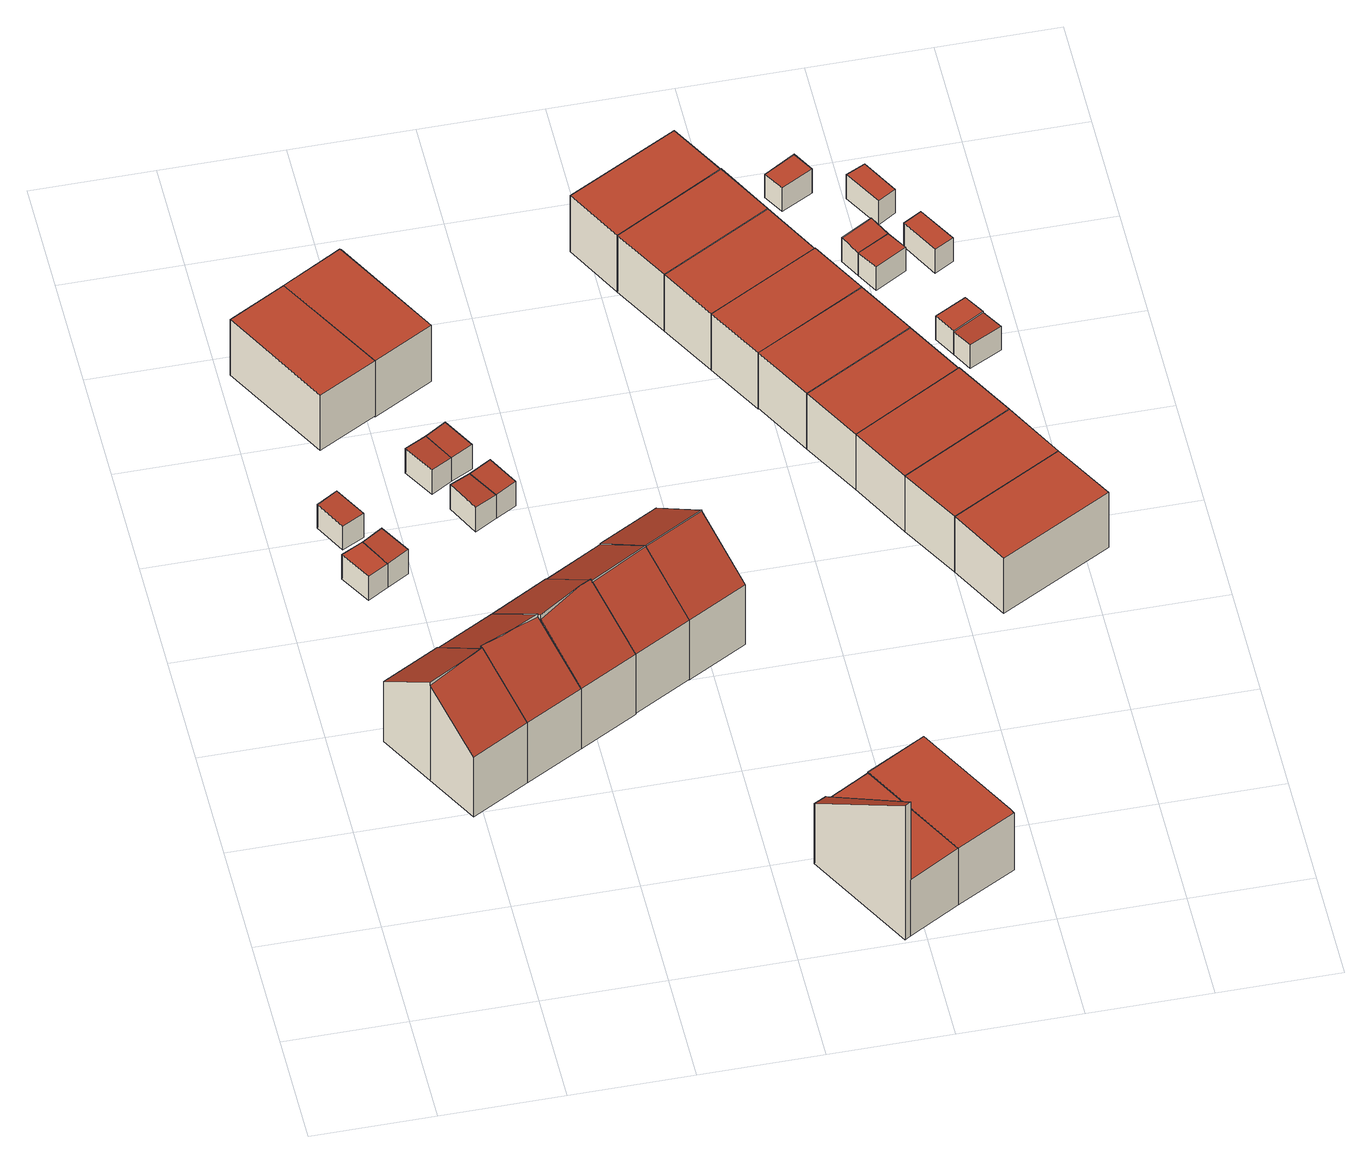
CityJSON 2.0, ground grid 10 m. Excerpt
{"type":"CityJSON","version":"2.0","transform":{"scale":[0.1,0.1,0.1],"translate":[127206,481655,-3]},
"CityObjects":{
"building1":{"type":"Building","attributes":{"b3_dak_type":"slanted","b3_h_dak_50p":5.95,"b3_h_dak_70p":6.84,"b3_h_dak_max":8.19,"b3_h_dak_min":4,"b3_h_maaiveld":-2.48,"b3_kas_warenhuis":false,"b3_mutatie_ahn3_ahn4":false,"b3_reconstructie_onvolledig":false,"b3_rmse_lod12":1.49,"b3_rmse_lod13":1.49,"b3_rmse_lod22":0.0285,"b3_val3dity_lod12":"[]","b3_val3dity_lod13":"[]","b3_val3dity_lod22":"[]","b3_volume_lod12":525.86,"b3_volume_lod13":525.86,"b3_volume_lod22":482.64,"geconstateerd":false,"oorspronkelijkbouwjaar":2007,"status":"Pand in gebruik"},"children":["building1-1"]},
"building1-1":{"type":"BuildingPart","parents":["building1"],"geometry":[{"type":"Solid","lod":"2.2","boundaries":[[[[0,1,2,3,4,5]],[[6,1,0,7,8]],[[9,10,11]],[[8,7,11]],[[12,4,3,10,9]],[[13,2,1,6]],[[10,3,2,13]],[[7,0,5,14]],[[14,5,4,12]],[[10,13,6,8,11]],[[14,12,9,11,7]]]],"semantics":{"surfaces":[{"type":"GroundSurface"},{"type":"WallSurface","on_footprint_edge":true},{"type":"WallSurface","on_footprint_edge":false},{"type":"RoofSurface"}],"values":[[0,1,2,2,1,1,1,1,1,3,3]]}}]},
"building2":{"type":"Building","attributes":{"b3_dak_type":"multiple horizontal","b3_h_dak_50p":0.14,"b3_h_dak_70p":0.16,"b3_h_dak_max":0.21,"b3_h_dak_min":0.06,"b3_h_maaiveld":-2.5,"b3_kas_warenhuis":false,"b3_mutatie_ahn3_ahn4":false,"b3_reconstructie_onvolledig":false,"b3_rmse_lod12":0.0304,"b3_rmse_lod13":0.0304,"b3_rmse_lod22":0.0274,"b3_val3dity_lod12":"[]","b3_val3dity_lod13":"[]","b3_val3dity_lod22":"[]","b3_volume_lod12":15.88,"b3_volume_lod13":15.88,"b3_volume_lod22":15.86,"geconstateerd":false,"oorspronkelijkbouwjaar":2007,"status":"Pand in gebruik"},"children":["building2-1"]},
"building2-1":{"type":"BuildingPart","parents":["building2"],"geometry":[{"type":"Solid","lod":"2.2","boundaries":[[[[15,16,17,18]],[[19,16,15,20]],[[21,17,16,19]],[[20,15,18,22]],[[22,18,17,21]],[[22,21,19,20]]]],"semantics":{"surfaces":[{"type":"GroundSurface"},{"type":"WallSurface","on_footprint_edge":true},{"type":"RoofSurface"}],"values":[[0,1,1,1,1,2]]}}]},
"building3":{"type":"Building","attributes":{"b3_dak_type":"multiple horizontal","b3_h_dak_50p":0.14,"b3_h_dak_70p":0.16,"b3_h_dak_max":0.21,"b3_h_dak_min":0.08,"b3_h_maaiveld":-2.48,"b3_kas_warenhuis":false,"b3_mutatie_ahn3_ahn4":false,"b3_reconstructie_onvolledig":false,"b3_rmse_lod12":0.0299,"b3_rmse_lod13":0.0299,"b3_rmse_lod22":0.027,"b3_val3dity_lod12":"[]","b3_val3dity_lod13":"[]","b3_val3dity_lod22":"[]","b3_volume_lod12":15.85,"b3_volume_lod13":15.85,"b3_volume_lod22":15.81,"geconstateerd":false,"oorspronkelijkbouwjaar":2007,"status":"Pand in gebruik"},"children":["building3-1"]},
"building3-1":{"type":"BuildingPart","parents":["building3"],"geometry":[{"type":"Solid","lod":"2.2","boundaries":[[[[23,24,25,26]],[[27,23,26,28]],[[28,26,25,29]],[[29,25,24,30]],[[30,24,23,27]],[[30,27,28,29]]]],"semantics":{"surfaces":[{"type":"GroundSurface"},{"type":"WallSurface","on_footprint_edge":true},{"type":"RoofSurface"}],"values":[[0,1,1,1,1,2]]}}]},
"building4":{"type":"Building","attributes":{"b3_dak_type":"multiple horizontal","b3_h_dak_50p":0.14,"b3_h_dak_70p":0.18,"b3_h_dak_max":0.21,"b3_h_dak_min":0.09,"b3_h_maaiveld":-2.5,"b3_kas_warenhuis":false,"b3_mutatie_ahn3_ahn4":false,"b3_reconstructie_onvolledig":false,"b3_rmse_lod12":0.0346,"b3_rmse_lod13":0.0346,"b3_rmse_lod22":0.0259,"b3_val3dity_lod12":"[]","b3_val3dity_lod13":"[]","b3_val3dity_lod22":"[]","b3_volume_lod12":16,"b3_volume_lod13":16,"b3_volume_lod22":15.91,"geconstateerd":false,"oorspronkelijkbouwjaar":2007,"status":"Pand in gebruik"},"children":["building4-1"]},
"building4-1":{"type":"BuildingPart","parents":["building4"],"geometry":[{"type":"Solid","lod":"2.2","boundaries":[[[[31,17,16,32]],[[21,17,31,33]],[[33,31,32,34]],[[19,16,17,21]],[[34,32,16,19]],[[34,19,21,33]]]],"semantics":{"surfaces":[{"type":"GroundSurface"},{"type":"WallSurface","on_footprint_edge":true},{"type":"RoofSurface"}],"values":[[0,1,1,1,1,2]]}}]},
"building5":{"type":"Building","attributes":{"b3_dak_type":"slanted","b3_h_dak_50p":6.02,"b3_h_dak_70p":6.89,"b3_h_dak_max":8.19,"b3_h_dak_min":3.99,"b3_h_maaiveld":-2.47,"b3_kas_warenhuis":false,"b3_mutatie_ahn3_ahn4":false,"b3_reconstructie_onvolledig":false,"b3_rmse_lod12":1.46,"b3_rmse_lod13":1.46,"b3_rmse_lod22":0.0289,"b3_val3dity_lod12":"[]","b3_val3dity_lod13":"[]","b3_val3dity_lod22":"[]","b3_volume_lod12":525.38,"b3_volume_lod13":525.38,"b3_volume_lod22":482.11,"geconstateerd":false,"oorspronkelijkbouwjaar":2007,"status":"Pand in gebruik"},"children":["building5-1"]},
"building5-1":{"type":"BuildingPart","parents":["building5"],"geometry":[{"type":"Solid","lod":"2.2","boundaries":[[[[2,35,36,37,4,38]],[[39,35,2,40]],[[40,2,38,41]],[[42,41,38,4,12]],[[43,44,45]],[[41,42,45]],[[44,43,36,35,39]],[[12,4,37,46]],[[46,37,36,43]],[[44,39,40,41,45]],[[46,43,45,42,12]]]],"semantics":{"surfaces":[{"type":"GroundSurface"},{"type":"WallSurface","on_footprint_edge":true},{"type":"WallSurface","on_footprint_edge":false},{"type":"RoofSurface"}],"values":[[0,1,1,1,2,2,1,1,1,3,3]]}}]},
"building6":{"type":"Building","attributes":{"b3_dak_type":"multiple horizontal","b3_h_dak_50p":3.68,"b3_h_dak_70p":3.7,"b3_h_dak_max":3.89,"b3_h_dak_min":3.59,"b3_h_maaiveld":-2.45,"b3_kas_warenhuis":false,"b3_mutatie_ahn3_ahn4":false,"b3_reconstructie_onvolledig":false,"b3_rmse_lod12":0.0487,"b3_rmse_lod13":0.0487,"b3_rmse_lod22":0.0456,"b3_val3dity_lod12":"[]","b3_val3dity_lod13":"[]","b3_val3dity_lod22":"[]","b3_volume_lod12":345.61,"b3_volume_lod13":345.61,"b3_volume_lod22":344.94,"geconstateerd":false,"oorspronkelijkbouwjaar":2007,"status":"Pand in gebruik"},"children":["building6-1"]},
"building6-1":{"type":"BuildingPart","parents":["building6"],"geometry":[{"type":"Solid","lod":"2.2","boundaries":[[[[47,48,49,50]],[[51,48,47,52]],[[52,47,50,53]],[[54,49,48,51]],[[53,50,49,54]],[[53,54,51,52]]]],"semantics":{"surfaces":[{"type":"GroundSurface"},{"type":"WallSurface","on_footprint_edge":true},{"type":"RoofSurface"}],"values":[[0,1,1,1,1,2]]}}]},
"building7":{"type":"Building","attributes":{"b3_dak_type":"slanted","b3_h_dak_50p":6.1,"b3_h_dak_70p":6.91,"b3_h_dak_max":8.18,"b3_h_dak_min":3.98,"b3_h_maaiveld":-2.46,"b3_kas_warenhuis":false,"b3_mutatie_ahn3_ahn4":false,"b3_reconstructie_onvolledig":false,"b3_rmse_lod12":1.46,"b3_rmse_lod13":1.46,"b3_rmse_lod22":0.0314,"b3_val3dity_lod12":"[]","b3_val3dity_lod13":"[]","b3_val3dity_lod22":"[]","b3_volume_lod12":525.45,"b3_volume_lod13":525.45,"b3_volume_lod22":481.64,"geconstateerd":false,"oorspronkelijkbouwjaar":2007,"status":"Pand in gebruik"},"children":["building7-1"]},
"building7-1":{"type":"BuildingPart","parents":["building7"],"geometry":[{"type":"Solid","lod":"2.2","boundaries":[[[[55,35,56,57,58,37]],[[39,35,55,59,60]],[[61,62,63]],[[60,59,63]],[[59,55,37,46]],[[64,56,35,39]],[[46,37,58,65]],[[62,57,56,64]],[[65,58,57,62,61]],[[62,64,39,60,63]],[[65,61,63,59,46]]]],"semantics":{"surfaces":[{"type":"GroundSurface"},{"type":"WallSurface","on_footprint_edge":true},{"type":"WallSurface","on_footprint_edge":false},{"type":"RoofSurface"}],"values":[[0,1,2,2,1,1,1,1,1,3,3]]}}]},
"building8":{"type":"Building","attributes":{"b3_dak_type":"multiple horizontal","b3_h_dak_50p":0.15,"b3_h_dak_70p":0.17,"b3_h_dak_max":0.24,"b3_h_dak_min":0.09,"b3_h_maaiveld":-2.5,"b3_kas_warenhuis":false,"b3_mutatie_ahn3_ahn4":false,"b3_reconstructie_onvolledig":false,"b3_rmse_lod12":0.0311,"b3_rmse_lod13":0.0311,"b3_rmse_lod22":0.0283,"b3_val3dity_lod12":"[]","b3_val3dity_lod13":"[]","b3_val3dity_lod22":"[]","b3_volume_lod12":15.95,"b3_volume_lod13":15.95,"b3_volume_lod22":15.95,"geconstateerd":false,"oorspronkelijkbouwjaar":2007,"status":"Pand in gebruik"},"children":["building8-1"]},
"building8-1":{"type":"BuildingPart","parents":["building8"],"geometry":[{"type":"Solid","lod":"2.2","boundaries":[[[[66,67,68,69]],[[70,67,66,71]],[[72,68,67,70]],[[71,66,69,73]],[[73,69,68,72]],[[73,72,70,71]]]],"semantics":{"surfaces":[{"type":"GroundSurface"},{"type":"WallSurface","on_footprint_edge":true},{"type":"RoofSurface"}],"values":[[0,1,1,1,1,2]]}}]},
"building9":{"type":"Building","attributes":{"b3_dak_type":"multiple horizontal","b3_h_dak_50p":0.14,"b3_h_dak_70p":0.17,"b3_h_dak_max":0.28,"b3_h_dak_min":0.1,"b3_h_maaiveld":-2.5,"b3_kas_warenhuis":false,"b3_mutatie_ahn3_ahn4":false,"b3_reconstructie_onvolledig":false,"b3_rmse_lod12":0.0365,"b3_rmse_lod13":0.0365,"b3_rmse_lod22":0.0285,"b3_val3dity_lod12":"[]","b3_val3dity_lod13":"[]","b3_val3dity_lod22":"[]","b3_volume_lod12":15.95,"b3_volume_lod13":15.95,"b3_volume_lod22":15.94,"geconstateerd":false,"oorspronkelijkbouwjaar":2007,"status":"Pand in gebruik"},"children":["building9-1"]},
"building9-1":{"type":"BuildingPart","parents":["building9"],"geometry":[{"type":"Solid","lod":"2.2","boundaries":[[[[74,75,76,77]],[[78,75,74,79]],[[79,74,77,80]],[[81,76,75,78]],[[80,77,76,81]],[[80,81,78,79]]]],"semantics":{"surfaces":[{"type":"GroundSurface"},{"type":"WallSurface","on_footprint_edge":true},{"type":"RoofSurface"}],"values":[[0,1,1,1,1,2]]}}]},
"building10":{"type":"Building","attributes":{"b3_dak_type":"multiple horizontal","b3_h_dak_50p":3.7,"b3_h_dak_70p":3.71,"b3_h_dak_max":3.89,"b3_h_dak_min":3.62,"b3_h_maaiveld":-2.53,"b3_kas_warenhuis":false,"b3_mutatie_ahn3_ahn4":false,"b3_reconstructie_onvolledig":false,"b3_rmse_lod12":0.056,"b3_rmse_lod13":0.056,"b3_rmse_lod22":0.0509,"b3_val3dity_lod12":"[]","b3_val3dity_lod13":"[]","b3_val3dity_lod22":"[]","b3_volume_lod12":364.27,"b3_volume_lod13":364.27,"b3_volume_lod22":364.25,"geconstateerd":false,"oorspronkelijkbouwjaar":2007,"status":"Pand in gebruik"},"children":["building10-1"]},
"building10-1":{"type":"BuildingPart","parents":["building10"],"geometry":[{"type":"Solid","lod":"2.2","boundaries":[[[[82,83,84,85,86]],[[52,85,84,87]],[[88,83,82,89]],[[89,82,86,53]],[[87,84,83,88]],[[53,86,85,52]],[[53,52,87,88,89]]]],"semantics":{"surfaces":[{"type":"GroundSurface"},{"type":"WallSurface","on_footprint_edge":true},{"type":"RoofSurface"}],"values":[[0,1,1,1,1,1,2]]}}]},
"building11":{"type":"Building","attributes":{"b3_dak_type":"multiple horizontal","b3_h_dak_50p":0.15,"b3_h_dak_70p":0.17,"b3_h_dak_max":0.21,"b3_h_dak_min":0.08,"b3_h_maaiveld":-2.5,"b3_kas_warenhuis":false,"b3_mutatie_ahn3_ahn4":false,"b3_reconstructie_onvolledig":false,"b3_rmse_lod12":0.0311,"b3_rmse_lod13":0.0311,"b3_rmse_lod22":0.0292,"b3_val3dity_lod12":"[]","b3_val3dity_lod13":"[]","b3_val3dity_lod22":"[]","b3_volume_lod12":15.97,"b3_volume_lod13":15.97,"b3_volume_lod22":15.95,"geconstateerd":false,"oorspronkelijkbouwjaar":2007,"status":"Pand in gebruik"},"children":["building11-1"]},
"building11-1":{"type":"BuildingPart","parents":["building11"],"geometry":[{"type":"Solid","lod":"2.2","boundaries":[[[[90,91,68,67]],[[72,68,91,92]],[[70,67,68,72]],[[93,90,67,70]],[[92,91,90,93]],[[92,93,70,72]]]],"semantics":{"surfaces":[{"type":"GroundSurface"},{"type":"WallSurface","on_footprint_edge":true},{"type":"RoofSurface"}],"values":[[0,1,1,1,1,2]]}}]},
"building12":{"type":"Building","attributes":{"b3_dak_type":"multiple horizontal","b3_h_dak_50p":0.14,"b3_h_dak_70p":0.17,"b3_h_dak_max":0.22,"b3_h_dak_min":0.09,"b3_h_maaiveld":-2.5,"b3_kas_warenhuis":false,"b3_mutatie_ahn3_ahn4":false,"b3_reconstructie_onvolledig":false,"b3_rmse_lod12":0.033,"b3_rmse_lod13":0.033,"b3_rmse_lod22":0.0292,"b3_val3dity_lod12":"[]","b3_val3dity_lod13":"[]","b3_val3dity_lod22":"[]","b3_volume_lod12":15.96,"b3_volume_lod13":15.96,"b3_volume_lod22":15.92,"geconstateerd":false,"oorspronkelijkbouwjaar":2007,"status":"Pand in gebruik"},"children":["building12-1"]},
"building12-1":{"type":"BuildingPart","parents":["building12"],"geometry":[{"type":"Solid","lod":"2.2","boundaries":[[[[77,94,95,74]],[[96,94,77,80]],[[97,95,94,96]],[[80,77,74,79]],[[79,74,95,97]],[[79,97,96,80]]]],"semantics":{"surfaces":[{"type":"GroundSurface"},{"type":"WallSurface","on_footprint_edge":true},{"type":"RoofSurface"}],"values":[[0,1,1,1,1,2]]}}]},
"building13":{"type":"Building","attributes":{"b3_dak_type":"slanted","b3_h_dak_50p":6.09,"b3_h_dak_70p":6.93,"b3_h_dak_max":8.18,"b3_h_dak_min":3.97,"b3_h_maaiveld":-2.45,"b3_kas_warenhuis":false,"b3_mutatie_ahn3_ahn4":false,"b3_reconstructie_onvolledig":false,"b3_rmse_lod12":1.47,"b3_rmse_lod13":1.47,"b3_rmse_lod22":0.0328,"b3_val3dity_lod12":"[]","b3_val3dity_lod13":"[]","b3_val3dity_lod22":"[]","b3_volume_lod12":523.32,"b3_volume_lod13":523.32,"b3_volume_lod22":480.23,"geconstateerd":false,"oorspronkelijkbouwjaar":2007,"status":"Pand in gebruik"},"children":["building13-1"]},
"building13-1":{"type":"BuildingPart","parents":["building13"],"geometry":[{"type":"Solid","lod":"2.2","boundaries":[[[[98,99,100,101,102,103]],[[104,99,98,105,106]],[[106,105,107,108]],[[105,98,103,65]],[[109,100,99,104]],[[108,107,101,100,109]],[[65,103,102,110]],[[110,102,101,107]],[[108,109,104,106]],[[110,107,105,65]]]],"semantics":{"surfaces":[{"type":"GroundSurface"},{"type":"WallSurface","on_footprint_edge":true},{"type":"WallSurface","on_footprint_edge":false},{"type":"RoofSurface"}],"values":[[0,1,2,1,1,1,1,1,3,3]]}}]},
"building14":{"type":"Building","attributes":{"b3_dak_type":"slanted","b3_h_dak_50p":6.06,"b3_h_dak_70p":6.9,"b3_h_dak_max":8.17,"b3_h_dak_min":4.02,"b3_h_maaiveld":-2.47,"b3_kas_warenhuis":false,"b3_mutatie_ahn3_ahn4":false,"b3_reconstructie_onvolledig":false,"b3_rmse_lod12":1.46,"b3_rmse_lod13":1.46,"b3_rmse_lod22":0.0299,"b3_val3dity_lod12":"[]","b3_val3dity_lod13":"[]","b3_val3dity_lod22":"[]","b3_volume_lod12":545.75,"b3_volume_lod13":545.75,"b3_volume_lod22":500.26,"geconstateerd":false,"oorspronkelijkbouwjaar":2007,"status":"Pand in gebruik"},"children":["building14-1"]},
"building14-1":{"type":"BuildingPart","parents":["building14"],"geometry":[{"type":"Solid","lod":"2.2","boundaries":[[[[111,112,113,114,115,116]],[[117,112,111,107,108]],[[108,107,118,119]],[[120,113,112,117]],[[119,118,114,113,120]],[[107,111,116,110]],[[110,116,115,121]],[[121,115,114,118]],[[119,120,117,108]],[[121,118,107,110]]]],"semantics":{"surfaces":[{"type":"GroundSurface"},{"type":"WallSurface","on_footprint_edge":true},{"type":"WallSurface","on_footprint_edge":false},{"type":"RoofSurface"}],"values":[[0,1,2,1,1,1,1,1,3,3]]}}]},
"building15":{"type":"Building","attributes":{"b3_dak_type":"slanted","b3_h_dak_50p":3.71,"b3_h_dak_70p":3.73,"b3_h_dak_max":8.2,"b3_h_dak_min":3.58,"b3_h_maaiveld":-2.46,"b3_kas_warenhuis":false,"b3_mutatie_ahn3_ahn4":false,"b3_reconstructie_onvolledig":false,"b3_rmse_lod12":1.12,"b3_rmse_lod13":1.12,"b3_rmse_lod22":0.496,"b3_val3dity_lod12":"[]","b3_val3dity_lod13":"[]","b3_val3dity_lod22":"[]","b3_volume_lod12":347.93,"b3_volume_lod13":347.93,"b3_volume_lod22":383.15,"geconstateerd":false,"oorspronkelijkbouwjaar":2007,"status":"Pand in gebruik"},"children":["building15-1"]},
"building15-1":{"type":"BuildingPart","parents":["building15"],"geometry":[{"type":"Solid","lod":"2.2","boundaries":[[[[122,123,124,125,126,127]],[[128,123,122,129]],[[130,124,123,128]],[[131,129,122,127,132]],[[133,134,129,131]],[[132,127,126,135]],[[134,125,124,130]],[[135,126,125,134,133]],[[134,130,128,129]],[[135,133,131,132]]]],"semantics":{"surfaces":[{"type":"GroundSurface"},{"type":"WallSurface","on_footprint_edge":true},{"type":"WallSurface","on_footprint_edge":false},{"type":"RoofSurface"}],"values":[[0,1,1,1,2,1,1,1,3,3]]}}]},
"building16":{"type":"Building","attributes":{"b3_dak_type":"multiple horizontal","b3_h_dak_50p":3.72,"b3_h_dak_70p":3.77,"b3_h_dak_max":4.05,"b3_h_dak_min":1.24,"b3_h_maaiveld":-2.46,"b3_kas_warenhuis":false,"b3_mutatie_ahn3_ahn4":false,"b3_reconstructie_onvolledig":false,"b3_rmse_lod12":0.298,"b3_rmse_lod13":0.298,"b3_rmse_lod22":0.297,"b3_val3dity_lod12":"[]","b3_val3dity_lod13":"[]","b3_val3dity_lod22":"[]","b3_volume_lod12":363.98,"b3_volume_lod13":363.98,"b3_volume_lod22":362.77,"geconstateerd":false,"oorspronkelijkbouwjaar":2007,"status":"Pand in gebruik"},"children":["building16-1"]},
"building16-1":{"type":"BuildingPart","parents":["building16"],"geometry":[{"type":"Solid","lod":"2.2","boundaries":[[[[124,123,136,137,138]],[[139,123,124,130]],[[130,124,138,140]],[[140,138,137,141]],[[141,137,136,142]],[[142,136,123,139]],[[142,139,130,140,141]]]],"semantics":{"surfaces":[{"type":"GroundSurface"},{"type":"WallSurface","on_footprint_edge":true},{"type":"RoofSurface"}],"values":[[0,1,1,1,1,1,2]]}}]},
"building17":{"type":"Building","attributes":{"b3_dak_type":"multiple horizontal","b3_h_dak_50p":3.65,"b3_h_dak_70p":3.67,"b3_h_dak_max":3.87,"b3_h_dak_min":3.57,"b3_h_maaiveld":-2.47,"b3_kas_warenhuis":false,"b3_mutatie_ahn3_ahn4":false,"b3_reconstructie_onvolledig":false,"b3_rmse_lod12":0.0464,"b3_rmse_lod13":0.0464,"b3_rmse_lod22":0.0445,"b3_val3dity_lod12":"[]","b3_val3dity_lod13":"[]","b3_val3dity_lod22":"[]","b3_volume_lod12":345.2,"b3_volume_lod13":345.2,"b3_volume_lod22":344.59,"geconstateerd":false,"oorspronkelijkbouwjaar":2007,"status":"Pand in gebruik"},"children":["building17-1"]},
"building17-1":{"type":"BuildingPart","parents":["building17"],"geometry":[{"type":"Solid","lod":"2.2","boundaries":[[[[143,144,145,146]],[[147,144,143,148]],[[148,143,146,149]],[[150,145,144,147]],[[149,146,145,150]],[[149,150,147,148]]]],"semantics":{"surfaces":[{"type":"GroundSurface"},{"type":"WallSurface","on_footprint_edge":true},{"type":"RoofSurface"}],"values":[[0,1,1,1,1,2]]}}]},
"building18":{"type":"Building","attributes":{"b3_dak_type":"multiple horizontal","b3_h_dak_50p":3.66,"b3_h_dak_70p":3.68,"b3_h_dak_max":3.87,"b3_h_dak_min":3.58,"b3_h_maaiveld":-2.47,"b3_kas_warenhuis":false,"b3_mutatie_ahn3_ahn4":false,"b3_reconstructie_onvolledig":false,"b3_rmse_lod12":0.0484,"b3_rmse_lod13":0.0484,"b3_rmse_lod22":0.0461,"b3_val3dity_lod12":"[]","b3_val3dity_lod13":"[]","b3_val3dity_lod22":"[]","b3_volume_lod12":345.8,"b3_volume_lod13":345.8,"b3_volume_lod22":345.15,"geconstateerd":false,"oorspronkelijkbouwjaar":2007,"status":"Pand in gebruik"},"children":["building18-1"]},
"building18-1":{"type":"BuildingPart","parents":["building18"],"geometry":[{"type":"Solid","lod":"2.2","boundaries":[[[[151,143,146,152]],[[148,143,151,153]],[[153,151,152,154]],[[155,146,143,148]],[[154,152,146,155]],[[154,155,148,153]]]],"semantics":{"surfaces":[{"type":"GroundSurface"},{"type":"WallSurface","on_footprint_edge":true},{"type":"RoofSurface"}],"values":[[0,1,1,1,1,2]]}}]},
"building19":{"type":"Building","attributes":{"b3_dak_type":"multiple horizontal","b3_h_dak_50p":3.66,"b3_h_dak_70p":3.68,"b3_h_dak_max":3.9,"b3_h_dak_min":3.58,"b3_h_maaiveld":-2.47,"b3_kas_warenhuis":false,"b3_mutatie_ahn3_ahn4":false,"b3_reconstructie_onvolledig":false,"b3_rmse_lod12":0.0504,"b3_rmse_lod13":0.0504,"b3_rmse_lod22":0.0484,"b3_val3dity_lod12":"[]","b3_val3dity_lod13":"[]","b3_val3dity_lod22":"[]","b3_volume_lod12":345.93,"b3_volume_lod13":345.93,"b3_volume_lod22":345.36,"geconstateerd":false,"oorspronkelijkbouwjaar":2007,"status":"Pand in gebruik"},"children":["building19-1"]},
"building19-1":{"type":"BuildingPart","parents":["building19"],"geometry":[{"type":"Solid","lod":"2.2","boundaries":[[[[156,151,152,157]],[[153,151,156,158]],[[158,156,157,159]],[[154,152,151,153]],[[159,157,152,154]],[[159,154,153,158]]]],"semantics":{"surfaces":[{"type":"GroundSurface"},{"type":"WallSurface","on_footprint_edge":true},{"type":"RoofSurface"}],"values":[[0,1,1,1,1,2]]}}]},
"building20":{"type":"Building","attributes":{"b3_dak_type":"multiple horizontal","b3_h_dak_50p":3.66,"b3_h_dak_70p":3.68,"b3_h_dak_max":3.88,"b3_h_dak_min":3.57,"b3_h_maaiveld":-2.46,"b3_kas_warenhuis":false,"b3_mutatie_ahn3_ahn4":false,"b3_reconstructie_onvolledig":false,"b3_rmse_lod12":0.0462,"b3_rmse_lod13":0.0462,"b3_rmse_lod22":0.0446,"b3_val3dity_lod12":"[]","b3_val3dity_lod13":"[]","b3_val3dity_lod22":"[]","b3_volume_lod12":345.21,"b3_volume_lod13":345.21,"b3_volume_lod22":344.72,"geconstateerd":false,"oorspronkelijkbouwjaar":2007,"status":"Pand in gebruik"},"children":["building20-1"]},
"building20-1":{"type":"BuildingPart","parents":["building20"],"geometry":[{"type":"Solid","lod":"2.2","boundaries":[[[[160,156,157,161]],[[158,156,160,162]],[[162,160,161,163]],[[164,157,156,158]],[[163,161,157,164]],[[163,164,158,162]]]],"semantics":{"surfaces":[{"type":"GroundSurface"},{"type":"WallSurface","on_footprint_edge":true},{"type":"RoofSurface"}],"values":[[0,1,1,1,1,2]]}}]},
"building21":{"type":"Building","attributes":{"b3_dak_type":"multiple horizontal","b3_h_dak_50p":3.66,"b3_h_dak_70p":3.68,"b3_h_dak_max":3.86,"b3_h_dak_min":3.57,"b3_h_maaiveld":-2.45,"b3_kas_warenhuis":false,"b3_mutatie_ahn3_ahn4":false,"b3_reconstructie_onvolledig":false,"b3_rmse_lod12":0.0485,"b3_rmse_lod13":0.0485,"b3_rmse_lod22":0.0447,"b3_val3dity_lod12":"[]","b3_val3dity_lod13":"[]","b3_val3dity_lod22":"[]","b3_volume_lod12":351.5,"b3_volume_lod13":351.5,"b3_volume_lod22":350.73,"geconstateerd":false,"oorspronkelijkbouwjaar":2007,"status":"Pand in gebruik"},"children":["building21-1"]},
"building21-1":{"type":"BuildingPart","parents":["building21"],"geometry":[{"type":"Solid","lod":"2.2","boundaries":[[[[165,166,167,168]],[[162,166,165,169]],[[169,165,168,170]],[[163,167,166,162]],[[170,168,167,163]],[[170,163,162,169]]]],"semantics":{"surfaces":[{"type":"GroundSurface"},{"type":"WallSurface","on_footprint_edge":true},{"type":"RoofSurface"}],"values":[[0,1,1,1,1,2]]}}]},
"building22":{"type":"Building","attributes":{"b3_dak_type":"multiple horizontal","b3_h_dak_50p":3.66,"b3_h_dak_70p":3.67,"b3_h_dak_max":3.9,"b3_h_dak_min":3.56,"b3_h_maaiveld":-2.45,"b3_kas_warenhuis":false,"b3_mutatie_ahn3_ahn4":false,"b3_reconstructie_onvolledig":false,"b3_rmse_lod12":0.048,"b3_rmse_lod13":0.048,"b3_rmse_lod22":0.0439,"b3_val3dity_lod12":"[]","b3_val3dity_lod13":"[]","b3_val3dity_lod22":"[]","b3_volume_lod12":357.38,"b3_volume_lod13":357.38,"b3_volume_lod22":356.74,"geconstateerd":false,"oorspronkelijkbouwjaar":2007,"status":"Pand in gebruik"},"children":["building22-1"]},
"building22-1":{"type":"BuildingPart","parents":["building22"],"geometry":[{"type":"Solid","lod":"2.2","boundaries":[[[[171,165,168,172]],[[169,165,171,173]],[[173,171,172,174]],[[170,168,165,169]],[[174,172,168,170]],[[174,170,169,173]]]],"semantics":{"surfaces":[{"type":"GroundSurface"},{"type":"WallSurface","on_footprint_edge":true},{"type":"RoofSurface"}],"values":[[0,1,1,1,1,2]]}}]},
"building23":{"type":"Building","attributes":{"b3_dak_type":"multiple horizontal","b3_h_dak_50p":3.66,"b3_h_dak_70p":3.67,"b3_h_dak_max":3.87,"b3_h_dak_min":3.59,"b3_h_maaiveld":-2.44,"b3_kas_warenhuis":false,"b3_mutatie_ahn3_ahn4":false,"b3_reconstructie_onvolledig":false,"b3_rmse_lod12":0.0415,"b3_rmse_lod13":0.0415,"b3_rmse_lod22":0.041,"b3_val3dity_lod12":"[]","b3_val3dity_lod13":"[]","b3_val3dity_lod22":"[]","b3_volume_lod12":363.7,"b3_volume_lod13":363.7,"b3_volume_lod22":363.37,"geconstateerd":false,"oorspronkelijkbouwjaar":2007,"status":"Pand in gebruik"},"children":["building23-1"]},
"building23-1":{"type":"BuildingPart","parents":["building23"],"geometry":[{"type":"Solid","lod":"2.2","boundaries":[[[[175,171,172,176]],[[173,171,175,177]],[[177,175,176,178]],[[179,172,171,173]],[[178,176,172,179]],[[178,179,173,177]]]],"semantics":{"surfaces":[{"type":"GroundSurface"},{"type":"WallSurface","on_footprint_edge":true},{"type":"RoofSurface"}],"values":[[0,1,1,1,1,2]]}}]},
"building24":{"type":"Building","attributes":{"b3_dak_type":"multiple horizontal","b3_h_dak_50p":3.68,"b3_h_dak_70p":3.69,"b3_h_dak_max":3.86,"b3_h_dak_min":3.6,"b3_h_maaiveld":-2.43,"b3_kas_warenhuis":false,"b3_mutatie_ahn3_ahn4":false,"b3_reconstructie_onvolledig":false,"b3_rmse_lod12":0.0435,"b3_rmse_lod13":0.0435,"b3_rmse_lod22":0.0406,"b3_val3dity_lod12":"[]","b3_val3dity_lod13":"[]","b3_val3dity_lod22":"[]","b3_volume_lod12":364.38,"b3_volume_lod13":364.38,"b3_volume_lod22":363.76,"geconstateerd":false,"oorspronkelijkbouwjaar":2007,"status":"Pand in gebruik"},"children":["building24-1"]},
"building24-1":{"type":"BuildingPart","parents":["building24"],"geometry":[{"type":"Solid","lod":"2.2","boundaries":[[[[175,176,180,181]],[[178,176,175,177]],[[182,180,176,178]],[[177,175,181,183]],[[183,181,180,182]],[[183,182,178,177]]]],"semantics":{"surfaces":[{"type":"GroundSurface"},{"type":"WallSurface","on_footprint_edge":true},{"type":"RoofSurface"}],"values":[[0,1,1,1,1,2]]}}]},
"building25":{"type":"Building","attributes":{"b3_dak_type":"multiple horizontal","b3_h_dak_50p":3.66,"b3_h_dak_70p":3.68,"b3_h_dak_max":3.86,"b3_h_dak_min":3.57,"b3_h_maaiveld":-2.43,"b3_kas_warenhuis":false,"b3_mutatie_ahn3_ahn4":false,"b3_reconstructie_onvolledig":false,"b3_rmse_lod12":0.0431,"b3_rmse_lod13":0.0431,"b3_rmse_lod22":0.042,"b3_val3dity_lod12":"[]","b3_val3dity_lod13":"[]","b3_val3dity_lod22":"[]","b3_volume_lod12":363.71,"b3_volume_lod13":363.71,"b3_volume_lod22":363.28,"geconstateerd":false,"oorspronkelijkbouwjaar":2007,"status":"Pand in gebruik"},"children":["building25-1"]},
"building25-1":{"type":"BuildingPart","parents":["building25"],"geometry":[{"type":"Solid","lod":"2.2","boundaries":[[[[184,181,180,185]],[[183,181,184,186]],[[186,184,185,187]],[[182,180,181,183]],[[187,185,180,182]],[[187,182,183,186]]]],"semantics":{"surfaces":[{"type":"GroundSurface"},{"type":"WallSurface","on_footprint_edge":true},{"type":"RoofSurface"}],"values":[[0,1,1,1,1,2]]}}]},
"building26":{"type":"Building","attributes":{"b3_dak_type":"multiple horizontal","b3_h_dak_50p":0.16,"b3_h_dak_70p":0.18,"b3_h_dak_max":0.23,"b3_h_dak_min":0.1,"b3_h_maaiveld":-2.42,"b3_kas_warenhuis":false,"b3_mutatie_ahn3_ahn4":false,"b3_reconstructie_onvolledig":false,"b3_rmse_lod12":0.0328,"b3_rmse_lod13":0.0328,"b3_rmse_lod22":0.029,"b3_val3dity_lod12":"[]","b3_val3dity_lod13":"[]","b3_val3dity_lod22":"[]","b3_volume_lod12":15.54,"b3_volume_lod13":15.54,"b3_volume_lod22":15.53,"geconstateerd":false,"oorspronkelijkbouwjaar":2007,"status":"Pand in gebruik"},"children":["building26-1"]},
"building26-1":{"type":"BuildingPart","parents":["building26"],"geometry":[{"type":"Solid","lod":"2.2","boundaries":[[[[188,189,190,191]],[[192,189,188,193]],[[194,190,189,192]],[[193,188,191,195]],[[195,191,190,194]],[[195,194,192,193]]]],"semantics":{"surfaces":[{"type":"GroundSurface"},{"type":"WallSurface","on_footprint_edge":true},{"type":"RoofSurface"}],"values":[[0,1,1,1,1,2]]}}]},
"building27":{"type":"Building","attributes":{"b3_dak_type":"multiple horizontal","b3_h_dak_50p":0.16,"b3_h_dak_70p":0.19,"b3_h_dak_max":0.24,"b3_h_dak_min":0.1,"b3_h_maaiveld":-2.44,"b3_kas_warenhuis":false,"b3_mutatie_ahn3_ahn4":false,"b3_reconstructie_onvolledig":false,"b3_rmse_lod12":0.0324,"b3_rmse_lod13":0.0324,"b3_rmse_lod22":0.0281,"b3_val3dity_lod12":"[]","b3_val3dity_lod13":"[]","b3_val3dity_lod22":"[]","b3_volume_lod12":15.71,"b3_volume_lod13":15.71,"b3_volume_lod22":15.67,"geconstateerd":false,"oorspronkelijkbouwjaar":2007,"status":"Pand in gebruik"},"children":["building27-1"]},
"building27-1":{"type":"BuildingPart","parents":["building27"],"geometry":[{"type":"Solid","lod":"2.2","boundaries":[[[[196,197,198,199]],[[200,197,196,201]],[[201,196,199,202]],[[203,198,197,200]],[[202,199,198,203]],[[202,203,200,201]]]],"semantics":{"surfaces":[{"type":"GroundSurface"},{"type":"WallSurface","on_footprint_edge":true},{"type":"RoofSurface"}],"values":[[0,1,1,1,1,2]]}}]},
"building28":{"type":"Building","attributes":{"b3_dak_type":"multiple horizontal","b3_h_dak_50p":0.16,"b3_h_dak_70p":0.2,"b3_h_dak_max":0.24,"b3_h_dak_min":0.12,"b3_h_maaiveld":-2.45,"b3_kas_warenhuis":false,"b3_mutatie_ahn3_ahn4":false,"b3_reconstructie_onvolledig":false,"b3_rmse_lod12":0.0317,"b3_rmse_lod13":0.0317,"b3_rmse_lod22":0.0282,"b3_val3dity_lod12":"[]","b3_val3dity_lod13":"[]","b3_val3dity_lod22":"[]","b3_volume_lod12":15.71,"b3_volume_lod13":15.71,"b3_volume_lod22":15.71,"geconstateerd":false,"oorspronkelijkbouwjaar":2007,"status":"Pand in gebruik"},"children":["building28-1"]},
"building28-1":{"type":"BuildingPart","parents":["building28"],"geometry":[{"type":"Solid","lod":"2.2","boundaries":[[[[204,205,196,199]],[[206,205,204,207]],[[207,204,199,202]],[[201,196,205,206]],[[202,199,196,201]],[[202,201,206,207]]]],"semantics":{"surfaces":[{"type":"GroundSurface"},{"type":"WallSurface","on_footprint_edge":true},{"type":"RoofSurface"}],"values":[[0,1,1,1,1,2]]}}]},
"building29":{"type":"Building","attributes":{"b3_dak_type":"multiple horizontal","b3_h_dak_50p":0.17,"b3_h_dak_70p":0.19,"b3_h_dak_max":0.24,"b3_h_dak_min":0.1,"b3_h_maaiveld":-2.45,"b3_kas_warenhuis":false,"b3_mutatie_ahn3_ahn4":false,"b3_reconstructie_onvolledig":false,"b3_rmse_lod12":0.0329,"b3_rmse_lod13":0.0329,"b3_rmse_lod22":0.0292,"b3_val3dity_lod12":"[]","b3_val3dity_lod13":"[]","b3_val3dity_lod22":"[]","b3_volume_lod12":15.76,"b3_volume_lod13":15.76,"b3_volume_lod22":15.74,"geconstateerd":false,"oorspronkelijkbouwjaar":2007,"status":"Pand in gebruik"},"children":["building29-1"]},
"building29-1":{"type":"BuildingPart","parents":["building29"],"geometry":[{"type":"Solid","lod":"2.2","boundaries":[[[[208,209,210,211]],[[212,209,208,213]],[[214,210,209,212]],[[213,208,211,215]],[[215,211,210,214]],[[215,214,212,213]]]],"semantics":{"surfaces":[{"type":"GroundSurface"},{"type":"WallSurface","on_footprint_edge":true},{"type":"RoofSurface"}],"values":[[0,1,1,1,1,2]]}}]},
"building30":{"type":"Building","attributes":{"b3_dak_type":"multiple horizontal","b3_h_dak_50p":0.16,"b3_h_dak_70p":0.19,"b3_h_dak_max":0.24,"b3_h_dak_min":0.1,"b3_h_maaiveld":-2.45,"b3_kas_warenhuis":false,"b3_mutatie_ahn3_ahn4":false,"b3_reconstructie_onvolledig":false,"b3_rmse_lod12":0.0307,"b3_rmse_lod13":0.0307,"b3_rmse_lod22":0.0277,"b3_val3dity_lod12":"[]","b3_val3dity_lod13":"[]","b3_val3dity_lod22":"[]","b3_volume_lod12":15.72,"b3_volume_lod13":15.72,"b3_volume_lod22":15.7,"geconstateerd":false,"oorspronkelijkbouwjaar":2007,"status":"Pand in gebruik"},"children":["building30-1"]},
"building30-1":{"type":"BuildingPart","parents":["building30"],"geometry":[{"type":"Solid","lod":"2.2","boundaries":[[[[216,211,210,217]],[[218,211,216,219]],[[219,216,217,220]],[[221,210,211,218]],[[220,217,210,221]],[[220,221,218,219]]]],"semantics":{"surfaces":[{"type":"GroundSurface"},{"type":"WallSurface","on_footprint_edge":true},{"type":"RoofSurface"}],"values":[[0,1,1,1,1,2]]}}]},
"building31":{"type":"Building","attributes":{"b3_dak_type":"multiple horizontal","b3_h_dak_50p":0.17,"b3_h_dak_70p":0.2,"b3_h_dak_max":0.23,"b3_h_dak_min":0.12,"b3_h_maaiveld":-2.42,"b3_kas_warenhuis":false,"b3_mutatie_ahn3_ahn4":false,"b3_reconstructie_onvolledig":false,"b3_rmse_lod12":0.0331,"b3_rmse_lod13":0.0331,"b3_rmse_lod22":0.0307,"b3_val3dity_lod12":"[]","b3_val3dity_lod13":"[]","b3_val3dity_lod22":"[]","b3_volume_lod12":16.59,"b3_volume_lod13":16.59,"b3_volume_lod22":16.55,"geconstateerd":false,"oorspronkelijkbouwjaar":2007,"status":"Pand in gebruik"},"children":["building31-1"]},
"building31-1":{"type":"BuildingPart","parents":["building31"],"geometry":[{"type":"Solid","lod":"2.2","boundaries":[[[[222,223,224,225]],[[226,223,222,227]],[[227,222,225,228]],[[229,224,223,226]],[[228,225,224,229]],[[228,229,226,227]]]],"semantics":{"surfaces":[{"type":"GroundSurface"},{"type":"WallSurface","on_footprint_edge":true},{"type":"RoofSurface"}],"values":[[0,1,1,1,1,2]]}}]},
"building32":{"type":"Building","attributes":{"b3_dak_type":"multiple horizontal","b3_h_dak_50p":0.18,"b3_h_dak_70p":0.2,"b3_h_dak_max":0.24,"b3_h_dak_min":0.11,"b3_h_maaiveld":-2.45,"b3_kas_warenhuis":false,"b3_mutatie_ahn3_ahn4":false,"b3_reconstructie_onvolledig":false,"b3_rmse_lod12":0.0274,"b3_rmse_lod13":0.0274,"b3_rmse_lod22":0.025,"b3_val3dity_lod12":"[]","b3_val3dity_lod13":"[]","b3_val3dity_lod22":"[]","b3_volume_lod12":16.85,"b3_volume_lod13":16.85,"b3_volume_lod22":16.8,"geconstateerd":false,"oorspronkelijkbouwjaar":2007,"status":"Pand in gebruik"},"children":["building32-1"]},
"building32-1":{"type":"BuildingPart","parents":["building32"],"geometry":[{"type":"Solid","lod":"2.2","boundaries":[[[[230,231,232,233]],[[234,230,233,235]],[[235,233,232,236]],[[236,232,231,237]],[[237,231,230,234]],[[237,234,235,236]]]],"semantics":{"surfaces":[{"type":"GroundSurface"},{"type":"WallSurface","on_footprint_edge":true},{"type":"RoofSurface"}],"values":[[0,1,1,1,1,2]]}}]}
},
"vertices":[
[68,240,5],[42,287,5],[89,313,5],[114,268,5],[139,222,5],[92,196,5],[42,287,71],[68,240,110],[68,240,113],[114,268,112],[114,268,111],[98,258,112],[139,222,71],[89,313,71],[92,196,71],
[47,458,5],[65,468,5],[79,442,5],[62,432,5],[65,468,31],[47,458,32],[79,442,31],[62,432,31],
[54,487,5],[40,513,5],[57,523,5],[72,496,5],[54,487,31],[72,496,32],[57,523,32],[40,513,31],
[97,452,5],[82,478,5],[97,452,32],[82,478,32],
[137,339,5],[162,292,5],[186,248,5],[113,269,5],[137,339,70],[89,313,70],[113,269,110],[113,269,113],[162,292,110],[162,292,113],[142,282,112],[186,248,71],
[107,616,6],[59,590,6],[9,681,6],[56,707,6],[59,590,67],[107,616,67],[56,707,67],[9,681,67],
[164,290,5],[184,365,5],[209,320,5],[234,274,5],[164,290,109],[164,290,114],[209,320,112],[209,320,111],[200,315,112],[184,365,71],[234,274,71],
[117,555,5],[135,565,5],[149,539,5],[132,529,5],[135,565,31],[117,555,32],[149,539,31],[132,529,32],
[174,494,5],[156,484,5],[142,511,5],[159,520,5],[156,484,32],[174,494,31],[159,520,31],[142,511,32],
[105,734,5],[106,733,5],[156,643,5],[107,616,5],[56,707,5],[156,643,67],[106,733,68],[105,734,68],
[152,575,5],[167,548,5],[167,548,32],[152,575,32],
[177,530,5],[191,504,5],[177,530,32],[191,504,32],
[210,318,6],[184,365,6],[232,392,6],[257,345,6],[281,300,6],[234,274,6],[184,365,70],[210,318,110],[210,318,112],[257,345,111],[257,345,112],[232,392,70],[281,300,71],
[257,345,5],[232,392,5],[281,419,5],[306,372,5],[330,327,5],[281,300,5],[232,392,71],[306,372,111],[306,372,112],[281,419,71],[330,327,71],
[343,100,5],[380,121,5],[430,30,5],[388,6,5],[383,3,5],[333,95,5],[380,121,67],[343,100,67],[430,30,67],[343,100,71],[333,95,71],[388,6,153],[388,6,67],[383,3,153],
[429,148,5],[477,61,5],[479,56,5],[380,121,68],[479,56,68],[477,61,68],[429,148,68],
[313,704,5],[287,752,5],[378,802,5],[404,755,5],[287,752,67],[313,704,67],[404,755,66],[378,802,66],
[339,657,5],[430,708,5],[339,657,67],[430,708,66],[404,755,67],
[365,610,5],[456,660,5],[365,610,67],[456,660,66],
[391,563,5],[482,613,5],[391,563,67],[482,613,67],[456,660,67],
[418,514,6],[391,563,6],[482,613,6],[509,565,6],[418,514,67],[509,565,66],
[445,465,6],[536,516,6],[445,465,67],[536,516,66],
[472,415,6],[564,466,6],[472,415,67],[564,466,67],[536,516,67],
[591,416,6],[500,366,6],[591,416,67],[500,366,67],
[527,316,6],[619,366,6],[527,316,67],[619,366,67],
[442,775,6],[468,790,6],[478,772,6],[452,758,6],[468,790,32],[442,775,31],[478,772,32],[452,758,32],
[494,681,6],[485,698,6],[511,713,6],[520,695,6],[485,698,32],[494,681,31],[520,695,32],[511,713,32],
[530,678,6],[504,663,6],[504,663,32],[530,678,32],
[537,604,6],[563,618,6],[573,601,6],[547,586,6],[563,618,32],[537,604,32],[573,601,32],[547,586,32],
[556,569,6],[583,583,6],[547,586,31],[556,569,32],[583,583,32],[573,601,31],
[535,738,6],[520,729,6],[502,761,6],[518,769,6],[520,729,32],[535,738,32],[518,769,32],[502,761,32],
[551,671,6],[534,703,6],[549,712,6],[567,680,6],[551,671,32],[567,680,32],[549,712,32],[534,703,32]
]}
